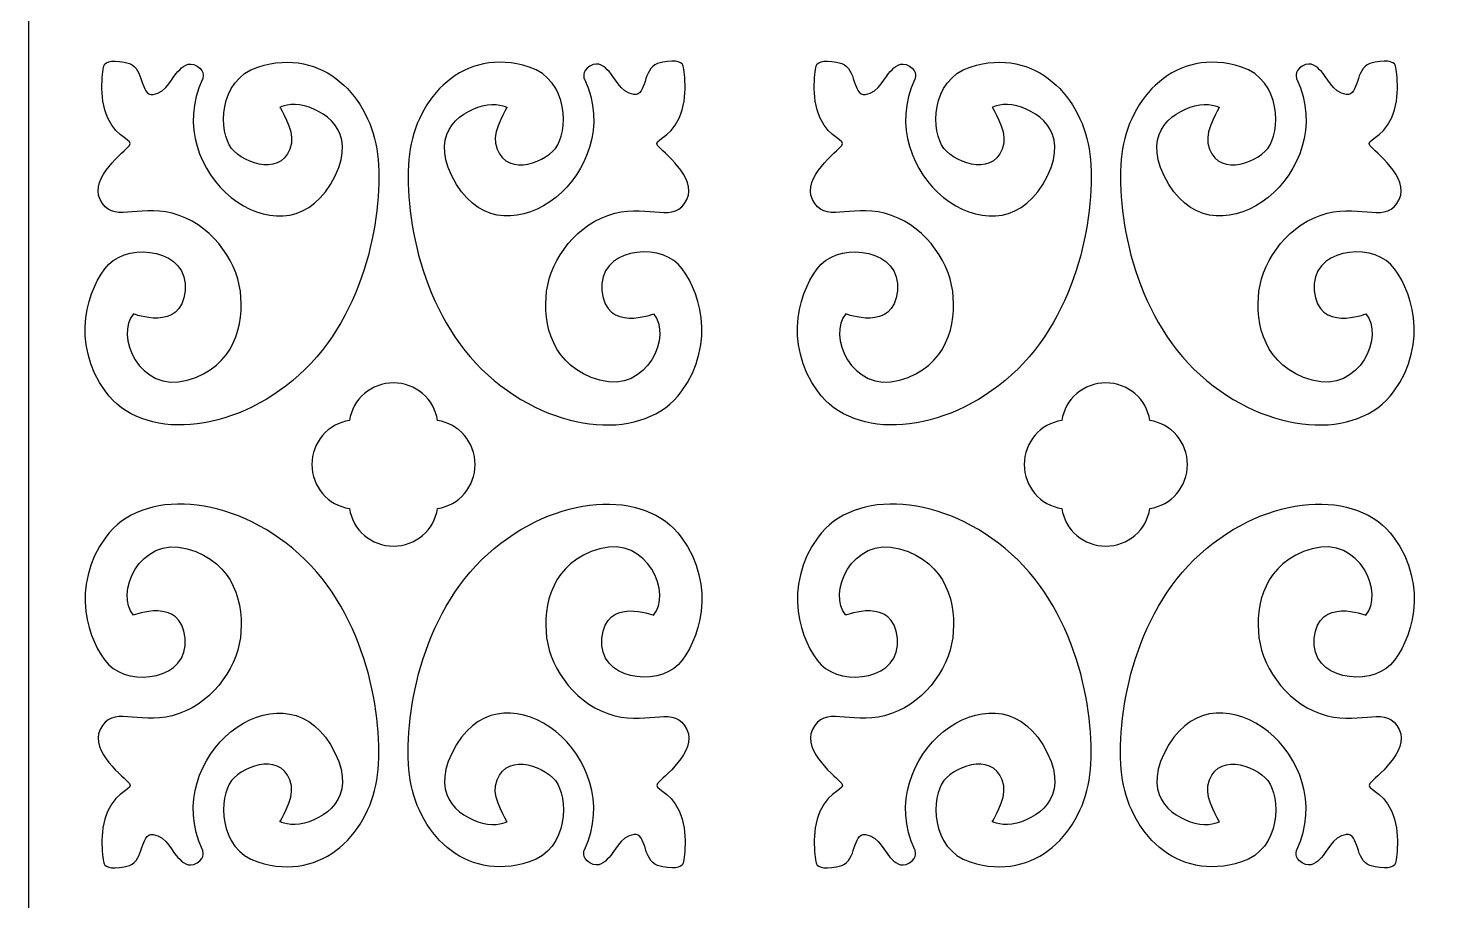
# Model space of a CAD drawing. Header units: centimetres. Extents: x -8.9 to 6.6, y -13.7 to 14.
# Drawn here: x -8.887 to -4.397, y -1.217 to 1.543 of the extents above; entities that cross this region are included whole.
import ezdxf

# ---------------------------------------------------------------- set-up
doc = ezdxf.new("R2010")
doc.units = ezdxf.units.CM
doc.header["$MEASUREMENT"] = 0
doc.layers.add('layer 1', color=7, linetype='Continuous')

msp = doc.modelspace()

# ---------------------------------------------------------------- linework, layer by layer
at = {"layer": 'layer 1', "color": 177}
for points, knots in [([(-2.06612, 14.04215), (-2.06612, 14.04215), (-2.06612, -13.71525), (-2.06612, -13.71525), (-2.06612, -13.71525), (-2.06612, -13.71525), (-4.32012, -13.71525), (-4.32012, -13.71525), (-4.32012, -13.71525), (-4.32012, -13.71525), (-4.37924, -13.71525), (-4.37924, -13.71525), (-4.37924, -13.71525), (-4.37924, -13.71525), (-6.57412, -13.71525), (-6.57412, -13.71525), (-6.57412, -13.71525), (-6.57412, -13.71525), (-6.63324, -13.71525), (-6.63324, -13.71525), (-6.63324, -13.71525), (-6.63324, -13.71525), (-8.88725, -13.71523), (-8.88725, -13.71523), (-8.88725, -13.71523), (-8.88725, -13.71523), (-8.88723, 14.04218), (-8.88723, 14.04218), (-8.88723, 14.04218), (-8.88723, 14.04218), (-6.57413, 14.04218), (-6.57413, 14.04218), (-6.57413, 14.04218), (-6.57413, 14.04218), (-6.57413, 14.04215), (-6.57413, 14.04215), (-6.57413, 14.04215), (-6.57413, 14.04215), (-4.37924, 14.04215), (-4.37924, 14.04215), (-4.37924, 14.04215), (-4.37924, 14.04215), (-4.32012, 14.04215), (-4.32012, 14.04215), (-4.32012, 14.04215), (-4.32012, 14.04215), (-2.06612, 14.04215), (-2.06612, 14.04215)], [0, 0, 0, 0, 0.0769231, 0.0769231, 0.0769231, 0.0769231, 0.1538462, 0.1538462, 0.1538462, 0.1538462, 0.2307692, 0.2307692, 0.2307692, 0.2307692, 0.3076923, 0.3076923, 0.3076923, 0.3076923, 0.3846154, 0.3846154, 0.3846154, 0.3846154, 0.4615385, 0.4615385, 0.4615385, 0.4615385, 0.5384615, 0.5384615, 0.5384615, 0.5384615, 0.6153846, 0.6153846, 0.6153846, 0.6153846, 0.6923077, 0.6923077, 0.6923077, 0.6923077, 0.7692308, 0.7692308, 0.7692308, 0.7692308, 0.8461538, 0.8461538, 0.8461538, 0.8461538, 1, 1, 1, 1]), ([(-8.0914, 1.29357), (-8.0914, 1.29357), (-8.05583, 1.31007), (-8.01342, 1.29853), (-8.01342, 1.29853), (-7.93523, 1.27735), (-7.83841, 1.20283), (-7.93165, 1.04948), (-7.93165, 1.04948), (-8.09056, 0.7881), (-8.47387, 1.09025), (-8.3362, 1.38233), (-8.3362, 1.38233), (-8.3362, 1.38233), (-8.32427, 1.40741), (-8.35364, 1.42413), (-8.35364, 1.42413), (-8.38299, 1.44087), (-8.39931, 1.42111), (-8.41403, 1.40739), (-8.41403, 1.40739), (-8.42872, 1.39372), (-8.44993, 1.33891), (-8.49239, 1.33428), (-8.49239, 1.33428), (-8.5348, 1.32973), (-8.52013, 1.41654), (-8.56743, 1.43177), (-8.56743, 1.43177), (-8.61479, 1.447), (-8.64412, 1.43785), (-8.64736, 1.4272), (-8.64736, 1.4272), (-8.65071, 1.41654), (-8.66699, 1.32666), (-8.63595, 1.2597), (-8.63595, 1.2597), (-8.60497, 1.1927), (-8.55275, 1.19121), (-8.56743, 1.17288), (-8.56743, 1.17288), (-8.58211, 1.15462), (-8.69436, 1.07107), (-8.66048, 1.0024), (-8.66048, 1.0024), (-8.6213, 0.92298), (-8.54458, 0.98714), (-8.43197, 0.95824), (-8.43197, 0.95824), (-8.31419, 0.928), (-8.22959, 0.8151), (-8.21657, 0.71157), (-8.21657, 0.71157), (-8.20351, 0.60805), (-8.23285, 0.47253), (-8.38466, 0.4299), (-8.38466, 0.4299), (-8.53644, 0.38723), (-8.61479, 0.57607), (-8.55435, 0.64002), (-8.55435, 0.64002), (-8.55435, 0.64002), (-8.4042, 0.58066), (-8.39115, 0.71303), (-8.39115, 0.71303), (-8.37813, 0.84554), (-8.56581, 0.86687), (-8.63271, 0.79681), (-8.63271, 0.79681), (-8.69964, 0.72676), (-8.75678, 0.54866), (-8.64254, 0.39331), (-8.64254, 0.39331), (-8.52829, 0.23804), (-8.24427, 0.25474), (-8.03055, 0.44663), (-8.03055, 0.44663), (-7.81673, 0.63846), (-7.76121, 0.96888), (-7.7824, 1.14549), (-7.7824, 1.14549), (-7.80366, 1.32214), (-7.95229, 1.48841), (-8.16108, 1.42111), (-8.16108, 1.42111), (-8.28901, 1.37984), (-8.28507, 1.21403), (-8.24429, 1.16379), (-8.24429, 1.16379), (-8.20351, 1.11351), (-8.07609, 1.07038), (-8.05497, 1.18056), (-8.05497, 1.18056), (-8.04683, 1.22316), (-8.0914, 1.29357), (-8.0914, 1.29357)], [0, 0, 0, 0, 0.04, 0.04, 0.04, 0.04, 0.08, 0.08, 0.08, 0.08, 0.12, 0.12, 0.12, 0.12, 0.16, 0.16, 0.16, 0.16, 0.2, 0.2, 0.2, 0.2, 0.24, 0.24, 0.24, 0.24, 0.28, 0.28, 0.28, 0.28, 0.32, 0.32, 0.32, 0.32, 0.36, 0.36, 0.36, 0.36, 0.4, 0.4, 0.4, 0.4, 0.44, 0.44, 0.44, 0.44, 0.48, 0.48, 0.48, 0.48, 0.52, 0.52, 0.52, 0.52, 0.56, 0.56, 0.56, 0.56, 0.6, 0.6, 0.6, 0.6, 0.64, 0.64, 0.64, 0.64, 0.68, 0.68, 0.68, 0.68, 0.72, 0.72, 0.72, 0.72, 0.76, 0.76, 0.76, 0.76, 0.8, 0.8, 0.8, 0.8, 0.84, 0.84, 0.84, 0.84, 0.88, 0.88, 0.88, 0.88, 0.92, 0.92, 0.92, 0.92, 1, 1, 1, 1]), ([(-7.37257, 1.29357), (-7.37257, 1.29357), (-7.40811, 1.31007), (-7.45055, 1.29853), (-7.45055, 1.29853), (-7.52873, 1.27735), (-7.62557, 1.20283), (-7.5323, 1.04948), (-7.5323, 1.04948), (-7.37336, 0.7881), (-6.99009, 1.09025), (-7.12779, 1.38233), (-7.12779, 1.38233), (-7.12779, 1.38233), (-7.13962, 1.40739), (-7.11028, 1.4241), (-7.11028, 1.4241), (-7.08092, 1.44083), (-7.06456, 1.42111), (-7.04994, 1.40739), (-7.04994, 1.40739), (-7.0352, 1.39372), (-7.01401, 1.33891), (-6.97158, 1.33428), (-6.97158, 1.33428), (-6.92916, 1.32973), (-6.94385, 1.41654), (-6.89652, 1.43177), (-6.89652, 1.43177), (-6.84916, 1.447), (-6.81979, 1.43785), (-6.81656, 1.4272), (-6.81656, 1.4272), (-6.8133, 1.41654), (-6.79699, 1.32668), (-6.82797, 1.2597), (-6.82797, 1.2597), (-6.85897, 1.1927), (-6.91123, 1.19121), (-6.89652, 1.17288), (-6.89652, 1.17288), (-6.8818, 1.15462), (-6.7696, 1.07107), (-6.80348, 1.0024), (-6.80348, 1.0024), (-6.84262, 0.92298), (-6.91937, 0.98714), (-7.03194, 0.95824), (-7.03194, 0.95824), (-7.1497, 0.928), (-7.23435, 0.8151), (-7.2474, 0.71157), (-7.2474, 0.71157), (-7.26043, 0.60805), (-7.23106, 0.47253), (-7.07926, 0.4299), (-7.07926, 0.4299), (-6.92754, 0.38723), (-6.84916, 0.57607), (-6.90955, 0.64002), (-6.90955, 0.64002), (-6.90955, 0.64002), (-7.05969, 0.58066), (-7.07277, 0.71303), (-7.07277, 0.71303), (-7.08582, 0.84554), (-6.89816, 0.86687), (-6.83125, 0.79681), (-6.83125, 0.79681), (-6.76432, 0.72678), (-6.70717, 0.54866), (-6.82143, 0.39331), (-6.82143, 0.39331), (-6.93568, 0.23804), (-7.21967, 0.25474), (-7.43344, 0.44663), (-7.43344, 0.44663), (-7.64723, 0.63846), (-7.70272, 0.96888), (-7.68152, 1.14549), (-7.68152, 1.14549), (-7.66028, 1.32214), (-7.5117, 1.48841), (-7.30291, 1.42111), (-7.30291, 1.42111), (-7.17488, 1.37984), (-7.17887, 1.21403), (-7.21967, 1.16379), (-7.21967, 1.16379), (-7.26042, 1.11351), (-7.38788, 1.07038), (-7.40895, 1.18056), (-7.40895, 1.18056), (-7.41715, 1.22314), (-7.37257, 1.29357), (-7.37257, 1.29357)], [0, 0, 0, 0, 0.04, 0.04, 0.04, 0.04, 0.08, 0.08, 0.08, 0.08, 0.12, 0.12, 0.12, 0.12, 0.16, 0.16, 0.16, 0.16, 0.2, 0.2, 0.2, 0.2, 0.24, 0.24, 0.24, 0.24, 0.28, 0.28, 0.28, 0.28, 0.32, 0.32, 0.32, 0.32, 0.36, 0.36, 0.36, 0.36, 0.4, 0.4, 0.4, 0.4, 0.44, 0.44, 0.44, 0.44, 0.48, 0.48, 0.48, 0.48, 0.52, 0.52, 0.52, 0.52, 0.56, 0.56, 0.56, 0.56, 0.6, 0.6, 0.6, 0.6, 0.64, 0.64, 0.64, 0.64, 0.68, 0.68, 0.68, 0.68, 0.72, 0.72, 0.72, 0.72, 0.76, 0.76, 0.76, 0.76, 0.8, 0.8, 0.8, 0.8, 0.84, 0.84, 0.84, 0.84, 0.88, 0.88, 0.88, 0.88, 0.92, 0.92, 0.92, 0.92, 1, 1, 1, 1]), ([(-5.83736, 1.29358), (-5.83736, 1.29358), (-5.80182, 1.31006), (-5.75941, 1.29856), (-5.75941, 1.29856), (-5.6812, 1.27736), (-5.58439, 1.20283), (-5.67763, 1.0495), (-5.67763, 1.0495), (-5.83657, 0.7881), (-6.21985, 1.09025), (-6.08216, 1.3823), (-6.08216, 1.3823), (-6.08216, 1.3823), (-6.07027, 1.40739), (-6.09964, 1.42414), (-6.09964, 1.42414), (-6.12902, 1.44089), (-6.14534, 1.4211), (-6.16003, 1.40739), (-6.16003, 1.40739), (-6.17472, 1.39369), (-6.19593, 1.33888), (-6.23836, 1.33431), (-6.23836, 1.33431), (-6.2808, 1.32974), (-6.26611, 1.41653), (-6.31344, 1.43176), (-6.31344, 1.43176), (-6.36077, 1.44698), (-6.39014, 1.43785), (-6.39341, 1.42719), (-6.39341, 1.42719), (-6.39667, 1.41653), (-6.41299, 1.32669), (-6.38198, 1.2597), (-6.38198, 1.2597), (-6.35098, 1.19271), (-6.29875, 1.19118), (-6.31344, 1.17291), (-6.31344, 1.17291), (-6.32813, 1.15464), (-6.44036, 1.07107), (-6.40646, 1.00238), (-6.40646, 1.00238), (-6.36729, 0.92299), (-6.29059, 0.98715), (-6.17798, 0.95822), (-6.17798, 0.95822), (-6.06021, 0.92797), (-5.97561, 0.8151), (-5.96255, 0.71156), (-5.96255, 0.71156), (-5.9495, 0.60802), (-5.97887, 0.47251), (-6.13065, 0.42988), (-6.13065, 0.42988), (-6.28243, 0.38724), (-6.36077, 0.57605), (-6.30038, 0.64), (-6.30038, 0.64), (-6.30038, 0.64), (-6.15024, 0.58062), (-6.13718, 0.71308), (-6.13718, 0.71308), (-6.12412, 0.84555), (-6.31181, 0.86687), (-6.37872, 0.79683), (-6.37872, 0.79683), (-6.44563, 0.72679), (-6.50275, 0.54864), (-6.38851, 0.39333), (-6.38851, 0.39333), (-6.27427, 0.23803), (-5.9903, 0.25478), (-5.7765, 0.44663), (-5.7765, 0.44663), (-5.5627, 0.63848), (-5.50722, 0.96888), (-5.52843, 1.1455), (-5.52843, 1.1455), (-5.54965, 1.32213), (-5.69825, 1.48841), (-5.90706, 1.4211), (-5.90706, 1.4211), (-6.03504, 1.37984), (-6.0311, 1.21402), (-5.9903, 1.16378), (-5.9903, 1.16378), (-5.9495, 1.11353), (-5.82207, 1.07036), (-5.80098, 1.18052), (-5.80098, 1.18052), (-5.79282, 1.22316), (-5.83736, 1.29358), (-5.83736, 1.29358)], [0, 0, 0, 0, 0.04, 0.04, 0.04, 0.04, 0.08, 0.08, 0.08, 0.08, 0.12, 0.12, 0.12, 0.12, 0.16, 0.16, 0.16, 0.16, 0.2, 0.2, 0.2, 0.2, 0.24, 0.24, 0.24, 0.24, 0.28, 0.28, 0.28, 0.28, 0.32, 0.32, 0.32, 0.32, 0.36, 0.36, 0.36, 0.36, 0.4, 0.4, 0.4, 0.4, 0.44, 0.44, 0.44, 0.44, 0.48, 0.48, 0.48, 0.48, 0.52, 0.52, 0.52, 0.52, 0.56, 0.56, 0.56, 0.56, 0.6, 0.6, 0.6, 0.6, 0.64, 0.64, 0.64, 0.64, 0.68, 0.68, 0.68, 0.68, 0.72, 0.72, 0.72, 0.72, 0.76, 0.76, 0.76, 0.76, 0.8, 0.8, 0.8, 0.8, 0.84, 0.84, 0.84, 0.84, 0.88, 0.88, 0.88, 0.88, 0.92, 0.92, 0.92, 0.92, 1, 1, 1, 1]), ([(-5.11857, 1.29358), (-5.11857, 1.29358), (-5.15412, 1.31006), (-5.19653, 1.29856), (-5.19653, 1.29856), (-5.27474, 1.27736), (-5.37155, 1.20283), (-5.27831, 1.0495), (-5.27831, 1.0495), (-5.11937, 0.7881), (-4.73608, 1.09025), (-4.87377, 1.3823), (-4.87377, 1.3823), (-4.87377, 1.3823), (-4.88567, 1.40739), (-4.8563, 1.42414), (-4.8563, 1.42414), (-4.82692, 1.44089), (-4.8106, 1.4211), (-4.79591, 1.40739), (-4.79591, 1.40739), (-4.78122, 1.39369), (-4.76001, 1.33888), (-4.71757, 1.33431), (-4.71757, 1.33431), (-4.67514, 1.32974), (-4.68983, 1.41653), (-4.6425, 1.43176), (-4.6425, 1.43176), (-4.59517, 1.44698), (-4.56579, 1.43785), (-4.56253, 1.42719), (-4.56253, 1.42719), (-4.55927, 1.41653), (-4.54295, 1.32669), (-4.57395, 1.2597), (-4.57395, 1.2597), (-4.60496, 1.19271), (-4.65719, 1.19118), (-4.6425, 1.17291), (-4.6425, 1.17291), (-4.62781, 1.15464), (-4.51558, 1.07107), (-4.54947, 1.00238), (-4.54947, 1.00238), (-4.58865, 0.92299), (-4.66535, 0.98715), (-4.77796, 0.95822), (-4.77796, 0.95822), (-4.89573, 0.92797), (-4.98033, 0.8151), (-4.99339, 0.71156), (-4.99339, 0.71156), (-5.00644, 0.60802), (-4.97707, 0.47251), (-4.82529, 0.42988), (-4.82529, 0.42988), (-4.67351, 0.38724), (-4.59517, 0.57605), (-4.65555, 0.64), (-4.65555, 0.64), (-4.65555, 0.64), (-4.8057, 0.58062), (-4.81876, 0.71308), (-4.81876, 0.71308), (-4.83181, 0.84555), (-4.64413, 0.86687), (-4.57722, 0.79683), (-4.57722, 0.79683), (-4.5103, 0.72679), (-4.45318, 0.54864), (-4.56743, 0.39333), (-4.56743, 0.39333), (-4.68167, 0.23803), (-4.96564, 0.25478), (-5.17944, 0.44663), (-5.17944, 0.44663), (-5.39323, 0.63848), (-5.44872, 0.96888), (-5.42751, 1.1455), (-5.42751, 1.1455), (-5.40629, 1.32213), (-5.25768, 1.48841), (-5.04888, 1.4211), (-5.04888, 1.4211), (-4.9209, 1.37984), (-4.92484, 1.21402), (-4.96564, 1.16378), (-4.96564, 1.16378), (-5.00644, 1.11353), (-5.13387, 1.07036), (-5.15496, 1.18052), (-5.15496, 1.18052), (-5.16312, 1.22316), (-5.11857, 1.29358), (-5.11857, 1.29358)], [0, 0, 0, 0, 0.04, 0.04, 0.04, 0.04, 0.08, 0.08, 0.08, 0.08, 0.12, 0.12, 0.12, 0.12, 0.16, 0.16, 0.16, 0.16, 0.2, 0.2, 0.2, 0.2, 0.24, 0.24, 0.24, 0.24, 0.28, 0.28, 0.28, 0.28, 0.32, 0.32, 0.32, 0.32, 0.36, 0.36, 0.36, 0.36, 0.4, 0.4, 0.4, 0.4, 0.44, 0.44, 0.44, 0.44, 0.48, 0.48, 0.48, 0.48, 0.52, 0.52, 0.52, 0.52, 0.56, 0.56, 0.56, 0.56, 0.6, 0.6, 0.6, 0.6, 0.64, 0.64, 0.64, 0.64, 0.68, 0.68, 0.68, 0.68, 0.72, 0.72, 0.72, 0.72, 0.76, 0.76, 0.76, 0.76, 0.8, 0.8, 0.8, 0.8, 0.84, 0.84, 0.84, 0.84, 0.88, 0.88, 0.88, 0.88, 0.92, 0.92, 0.92, 0.92, 1, 1, 1, 1]), ([(-7.47367, 0.16342), (-7.47367, 0.09302), (-7.52507, 0.03466), (-7.59236, 0.02384), (-7.59236, 0.02384), (-7.60325, -0.04347), (-7.66161, -0.09491), (-7.73198, -0.09491), (-7.73198, -0.09491), (-7.80232, -0.09491), (-7.86067, -0.04347), (-7.87153, 0.02384), (-7.87153, 0.02384), (-7.93883, 0.03466), (-7.99034, 0.09302), (-7.99034, 0.16342), (-7.99034, 0.16342), (-7.99031, 0.23378), (-7.93883, 0.29214), (-7.87153, 0.30294), (-7.87153, 0.30294), (-7.86067, 0.37026), (-7.80232, 0.42175), (-7.73198, 0.42172), (-7.73198, 0.42172), (-7.66161, 0.42175), (-7.60325, 0.37028), (-7.59236, 0.30294), (-7.59236, 0.30294), (-7.52507, 0.29214), (-7.47365, 0.23378), (-7.47367, 0.16342)], [0, 0, 0, 0, 0.1111111, 0.1111111, 0.1111111, 0.1111111, 0.2222222, 0.2222222, 0.2222222, 0.2222222, 0.3333333, 0.3333333, 0.3333333, 0.3333333, 0.4444444, 0.4444444, 0.4444444, 0.4444444, 0.5555556, 0.5555556, 0.5555556, 0.5555556, 0.6666667, 0.6666667, 0.6666667, 0.6666667, 0.7777778, 0.7777778, 0.7777778, 0.7777778, 1, 1, 1, 1]), ([(-5.21964, 0.1634), (-5.21964, 0.09303), (-5.27108, 0.03466), (-5.3384, 0.02384), (-5.3384, 0.02384), (-5.34923, -0.04348), (-5.4076, -0.09493), (-5.47797, -0.09493), (-5.47797, -0.09493), (-5.54834, -0.09493), (-5.6067, -0.04348), (-5.61753, 0.02384), (-5.61753, 0.02384), (-5.68485, 0.03467), (-5.7363, 0.09303), (-5.7363, 0.1634), (-5.7363, 0.1634), (-5.7363, 0.23377), (-5.68485, 0.29214), (-5.61753, 0.30297), (-5.61753, 0.30297), (-5.6067, 0.37028), (-5.54834, 0.42173), (-5.47797, 0.42173), (-5.47797, 0.42173), (-5.4076, 0.42173), (-5.34923, 0.37028), (-5.3384, 0.30296), (-5.3384, 0.30296), (-5.27108, 0.29213), (-5.21964, 0.23377), (-5.21964, 0.1634)], [0, 0, 0, 0, 0.1111111, 0.1111111, 0.1111111, 0.1111111, 0.2222222, 0.2222222, 0.2222222, 0.2222222, 0.3333333, 0.3333333, 0.3333333, 0.3333333, 0.4444444, 0.4444444, 0.4444444, 0.4444444, 0.5555556, 0.5555556, 0.5555556, 0.5555556, 0.6666667, 0.6666667, 0.6666667, 0.6666667, 0.7777778, 0.7777778, 0.7777778, 0.7777778, 1, 1, 1, 1]), ([(-8.0914, -0.96677), (-8.0914, -0.96677), (-8.05583, -0.98329), (-8.01342, -0.97177), (-8.01342, -0.97177), (-7.93523, -0.95059), (-7.83841, -0.87604), (-7.93165, -0.72269), (-7.93165, -0.72269), (-8.09056, -0.46134), (-8.47387, -0.76345), (-8.33617, -1.05552), (-8.33617, -1.05552), (-8.33617, -1.05552), (-8.32427, -1.08057), (-8.35364, -1.09735), (-8.35364, -1.09735), (-8.38299, -1.11407), (-8.39931, -1.09433), (-8.41407, -1.08057), (-8.41407, -1.08057), (-8.42872, -1.06689), (-8.44993, -1.01211), (-8.49239, -1.00754), (-8.49239, -1.00754), (-8.5348, -1.00295), (-8.52013, -1.08973), (-8.56747, -1.10496), (-8.56747, -1.10496), (-8.61479, -1.12015), (-8.64412, -1.11109), (-8.64738, -1.10038), (-8.64738, -1.10038), (-8.65071, -1.08976), (-8.66697, -0.99988), (-8.63595, -0.9329), (-8.63595, -0.9329), (-8.60497, -0.86592), (-8.55275, -0.8644), (-8.56747, -0.84612), (-8.56747, -0.84612), (-8.58211, -0.82784), (-8.69436, -0.74424), (-8.66048, -0.67559), (-8.66048, -0.67559), (-8.6213, -0.5962), (-8.5446, -0.66038), (-8.43197, -0.63145), (-8.43197, -0.63145), (-8.31419, -0.60117), (-8.2296, -0.48831), (-8.21657, -0.38479), (-8.21657, -0.38479), (-8.20351, -0.28124), (-8.23285, -0.14574), (-8.38466, -0.10312), (-8.38466, -0.10312), (-8.53644, -0.06047), (-8.61479, -0.24929), (-8.55435, -0.31319), (-8.55435, -0.31319), (-8.55435, -0.31319), (-8.4042, -0.25383), (-8.39115, -0.3863), (-8.39115, -0.3863), (-8.37813, -0.51878), (-8.56581, -0.54007), (-8.63271, -0.47001), (-8.63271, -0.47001), (-8.69964, -0.39997), (-8.75678, -0.22188), (-8.64254, -0.06655), (-8.64254, -0.06655), (-8.52829, 0.08874), (-8.24427, 0.07202), (-8.03052, -0.11981), (-8.03052, -0.11981), (-7.81673, -0.31168), (-7.76121, -0.6421), (-7.78242, -0.81871), (-7.78242, -0.81871), (-7.80363, -0.99534), (-7.95229, -1.16163), (-8.16108, -1.09433), (-8.16108, -1.09433), (-8.28901, -1.05308), (-8.28511, -0.88725), (-8.24429, -0.83696), (-8.24429, -0.83696), (-8.20351, -0.78673), (-8.07609, -0.74354), (-8.05497, -0.85373), (-8.05497, -0.85373), (-8.04683, -0.89633), (-8.0914, -0.96677), (-8.0914, -0.96677)], [0, 0, 0, 0, 0.04, 0.04, 0.04, 0.04, 0.08, 0.08, 0.08, 0.08, 0.12, 0.12, 0.12, 0.12, 0.16, 0.16, 0.16, 0.16, 0.2, 0.2, 0.2, 0.2, 0.24, 0.24, 0.24, 0.24, 0.28, 0.28, 0.28, 0.28, 0.32, 0.32, 0.32, 0.32, 0.36, 0.36, 0.36, 0.36, 0.4, 0.4, 0.4, 0.4, 0.44, 0.44, 0.44, 0.44, 0.48, 0.48, 0.48, 0.48, 0.52, 0.52, 0.52, 0.52, 0.56, 0.56, 0.56, 0.56, 0.6, 0.6, 0.6, 0.6, 0.64, 0.64, 0.64, 0.64, 0.68, 0.68, 0.68, 0.68, 0.72, 0.72, 0.72, 0.72, 0.76, 0.76, 0.76, 0.76, 0.8, 0.8, 0.8, 0.8, 0.84, 0.84, 0.84, 0.84, 0.88, 0.88, 0.88, 0.88, 0.92, 0.92, 0.92, 0.92, 1, 1, 1, 1]), ([(-7.37257, -0.96677), (-7.37257, -0.96677), (-7.40811, -0.98329), (-7.45055, -0.97175), (-7.45055, -0.97175), (-7.52871, -0.95059), (-7.62556, -0.87604), (-7.5323, -0.72269), (-7.5323, -0.72269), (-7.37336, -0.46134), (-6.99009, -0.76345), (-7.12779, -1.05552), (-7.12779, -1.05552), (-7.12779, -1.05552), (-7.13964, -1.08057), (-7.11028, -1.09735), (-7.11028, -1.09735), (-7.08092, -1.11407), (-7.06456, -1.09433), (-7.04992, -1.08057), (-7.04992, -1.08057), (-7.0352, -1.06689), (-7.01401, -1.01211), (-6.97158, -1.00754), (-6.97158, -1.00754), (-6.92913, -1.00291), (-6.94385, -1.08976), (-6.89652, -1.10496), (-6.89652, -1.10496), (-6.84916, -1.12015), (-6.81979, -1.11109), (-6.81654, -1.10038), (-6.81654, -1.10038), (-6.8133, -1.08973), (-6.79699, -0.99988), (-6.82797, -0.9329), (-6.82797, -0.9329), (-6.85897, -0.86592), (-6.91123, -0.86441), (-6.89652, -0.84612), (-6.89652, -0.84612), (-6.8818, -0.82784), (-6.7696, -0.74424), (-6.80348, -0.67559), (-6.80348, -0.67559), (-6.84262, -0.5962), (-6.91937, -0.66038), (-7.03194, -0.63141), (-7.03194, -0.63141), (-7.1497, -0.60117), (-7.23435, -0.48831), (-7.2474, -0.38479), (-7.2474, -0.38479), (-7.26043, -0.28124), (-7.23106, -0.14574), (-7.07926, -0.10312), (-7.07926, -0.10312), (-6.92754, -0.06047), (-6.84916, -0.24929), (-6.90955, -0.31319), (-6.90955, -0.31319), (-6.90955, -0.31319), (-7.05969, -0.25385), (-7.07277, -0.3863), (-7.07277, -0.3863), (-7.08582, -0.51878), (-6.89816, -0.54007), (-6.83125, -0.47001), (-6.83125, -0.47001), (-6.76432, -0.39997), (-6.70717, -0.22188), (-6.82143, -0.06655), (-6.82143, -0.06655), (-6.93568, 0.08874), (-7.21967, 0.07202), (-7.43344, -0.11981), (-7.43344, -0.11981), (-7.64723, -0.31168), (-7.70272, -0.6421), (-7.68152, -0.81871), (-7.68152, -0.81871), (-7.66028, -0.99532), (-7.5117, -1.16163), (-7.30291, -1.09433), (-7.30291, -1.09433), (-7.17493, -1.05308), (-7.17887, -0.88725), (-7.21968, -0.83697), (-7.21968, -0.83697), (-7.26043, -0.78673), (-7.38788, -0.74354), (-7.40895, -0.85374), (-7.40895, -0.85374), (-7.41715, -0.89636), (-7.37257, -0.96677), (-7.37257, -0.96677)], [0, 0, 0, 0, 0.04, 0.04, 0.04, 0.04, 0.08, 0.08, 0.08, 0.08, 0.12, 0.12, 0.12, 0.12, 0.16, 0.16, 0.16, 0.16, 0.2, 0.2, 0.2, 0.2, 0.24, 0.24, 0.24, 0.24, 0.28, 0.28, 0.28, 0.28, 0.32, 0.32, 0.32, 0.32, 0.36, 0.36, 0.36, 0.36, 0.4, 0.4, 0.4, 0.4, 0.44, 0.44, 0.44, 0.44, 0.48, 0.48, 0.48, 0.48, 0.52, 0.52, 0.52, 0.52, 0.56, 0.56, 0.56, 0.56, 0.6, 0.6, 0.6, 0.6, 0.64, 0.64, 0.64, 0.64, 0.68, 0.68, 0.68, 0.68, 0.72, 0.72, 0.72, 0.72, 0.76, 0.76, 0.76, 0.76, 0.8, 0.8, 0.8, 0.8, 0.84, 0.84, 0.84, 0.84, 0.88, 0.88, 0.88, 0.88, 0.92, 0.92, 0.92, 0.92, 1, 1, 1, 1]), ([(-5.83736, -0.96678), (-5.83736, -0.96678), (-5.80182, -0.98326), (-5.75941, -0.97177), (-5.75941, -0.97177), (-5.6812, -0.95056), (-5.58439, -0.87603), (-5.67763, -0.7227), (-5.67763, -0.7227), (-5.83657, -0.46131), (-6.21985, -0.76346), (-6.08216, -1.05551), (-6.08216, -1.05551), (-6.08216, -1.05551), (-6.07027, -1.0806), (-6.09964, -1.09735), (-6.09964, -1.09735), (-6.12902, -1.1141), (-6.14534, -1.0943), (-6.16003, -1.0806), (-6.16003, -1.0806), (-6.17472, -1.0669), (-6.19593, -1.01208), (-6.23836, -1.00751), (-6.23836, -1.00751), (-6.2808, -1.00295), (-6.26611, -1.08974), (-6.31344, -1.10496), (-6.31344, -1.10496), (-6.36077, -1.12019), (-6.39014, -1.11105), (-6.39341, -1.10039), (-6.39341, -1.10039), (-6.39667, -1.08974), (-6.41299, -0.9999), (-6.38198, -0.93291), (-6.38198, -0.93291), (-6.35098, -0.86591), (-6.29875, -0.86439), (-6.31344, -0.84612), (-6.31344, -0.84612), (-6.32813, -0.82784), (-6.44036, -0.74428), (-6.40646, -0.67558), (-6.40646, -0.67558), (-6.36729, -0.5962), (-6.29059, -0.66036), (-6.17798, -0.63143), (-6.17798, -0.63143), (-6.06021, -0.60117), (-5.97561, -0.4883), (-5.96255, -0.38477), (-5.96255, -0.38477), (-5.9495, -0.28123), (-5.97887, -0.14572), (-6.13065, -0.10308), (-6.13065, -0.10308), (-6.28243, -0.06045), (-6.36077, -0.24925), (-6.30038, -0.3132), (-6.30038, -0.3132), (-6.30038, -0.3132), (-6.15024, -0.25382), (-6.13718, -0.38629), (-6.13718, -0.38629), (-6.12412, -0.51876), (-6.31181, -0.54007), (-6.37872, -0.47003), (-6.37872, -0.47003), (-6.44563, -0.39999), (-6.50275, -0.22185), (-6.38851, -0.06654), (-6.38851, -0.06654), (-6.27427, 0.08877), (-5.9903, 0.07202), (-5.7765, -0.11983), (-5.7765, -0.11983), (-5.5627, -0.31168), (-5.50722, -0.64209), (-5.52843, -0.81871), (-5.52843, -0.81871), (-5.54965, -0.99534), (-5.69825, -1.16161), (-5.90706, -1.0943), (-5.90706, -1.0943), (-6.03504, -1.05305), (-6.0311, -0.88723), (-5.9903, -0.83698), (-5.9903, -0.83698), (-5.9495, -0.78674), (-5.82207, -0.74357), (-5.80098, -0.85373), (-5.80098, -0.85373), (-5.79282, -0.89636), (-5.83736, -0.96678), (-5.83736, -0.96678)], [0, 0, 0, 0, 0.04, 0.04, 0.04, 0.04, 0.08, 0.08, 0.08, 0.08, 0.12, 0.12, 0.12, 0.12, 0.16, 0.16, 0.16, 0.16, 0.2, 0.2, 0.2, 0.2, 0.24, 0.24, 0.24, 0.24, 0.28, 0.28, 0.28, 0.28, 0.32, 0.32, 0.32, 0.32, 0.36, 0.36, 0.36, 0.36, 0.4, 0.4, 0.4, 0.4, 0.44, 0.44, 0.44, 0.44, 0.48, 0.48, 0.48, 0.48, 0.52, 0.52, 0.52, 0.52, 0.56, 0.56, 0.56, 0.56, 0.6, 0.6, 0.6, 0.6, 0.64, 0.64, 0.64, 0.64, 0.68, 0.68, 0.68, 0.68, 0.72, 0.72, 0.72, 0.72, 0.76, 0.76, 0.76, 0.76, 0.8, 0.8, 0.8, 0.8, 0.84, 0.84, 0.84, 0.84, 0.88, 0.88, 0.88, 0.88, 0.92, 0.92, 0.92, 0.92, 1, 1, 1, 1]), ([(-5.11857, -0.96678), (-5.11857, -0.96678), (-5.15412, -0.98326), (-5.19653, -0.97177), (-5.19653, -0.97177), (-5.27474, -0.95056), (-5.37155, -0.87603), (-5.27831, -0.7227), (-5.27831, -0.7227), (-5.11937, -0.46131), (-4.73608, -0.76346), (-4.87377, -1.05551), (-4.87377, -1.05551), (-4.87377, -1.05551), (-4.88567, -1.0806), (-4.8563, -1.09735), (-4.8563, -1.09735), (-4.82692, -1.1141), (-4.8106, -1.0943), (-4.79591, -1.0806), (-4.79591, -1.0806), (-4.78122, -1.0669), (-4.76001, -1.01208), (-4.71757, -1.00751), (-4.71757, -1.00751), (-4.67514, -1.00295), (-4.68983, -1.08974), (-4.6425, -1.10496), (-4.6425, -1.10496), (-4.59517, -1.12019), (-4.56579, -1.11105), (-4.56253, -1.10039), (-4.56253, -1.10039), (-4.55927, -1.08974), (-4.54295, -0.9999), (-4.57395, -0.93291), (-4.57395, -0.93291), (-4.60496, -0.86591), (-4.65719, -0.86439), (-4.6425, -0.84612), (-4.6425, -0.84612), (-4.62781, -0.82784), (-4.51558, -0.74428), (-4.54947, -0.67558), (-4.54947, -0.67558), (-4.58865, -0.5962), (-4.66535, -0.66036), (-4.77796, -0.63143), (-4.77796, -0.63143), (-4.89573, -0.60117), (-4.98033, -0.4883), (-4.99339, -0.38477), (-4.99339, -0.38477), (-5.00644, -0.28123), (-4.97707, -0.14572), (-4.82529, -0.10308), (-4.82529, -0.10308), (-4.67351, -0.06045), (-4.59517, -0.24925), (-4.65555, -0.3132), (-4.65555, -0.3132), (-4.65555, -0.3132), (-4.8057, -0.25382), (-4.81876, -0.38629), (-4.81876, -0.38629), (-4.83181, -0.51876), (-4.64413, -0.54007), (-4.57722, -0.47003), (-4.57722, -0.47003), (-4.5103, -0.39999), (-4.45318, -0.22185), (-4.56743, -0.06654), (-4.56743, -0.06654), (-4.68167, 0.08877), (-4.96564, 0.07202), (-5.17944, -0.11983), (-5.17944, -0.11983), (-5.39323, -0.31168), (-5.44872, -0.64209), (-5.42751, -0.81871), (-5.42751, -0.81871), (-5.40629, -0.99534), (-5.25768, -1.16161), (-5.04888, -1.0943), (-5.04888, -1.0943), (-4.9209, -1.05305), (-4.92484, -0.88723), (-4.96564, -0.83698), (-4.96564, -0.83698), (-5.00644, -0.78674), (-5.13387, -0.74357), (-5.15496, -0.85373), (-5.15496, -0.85373), (-5.16312, -0.89636), (-5.11857, -0.96678), (-5.11857, -0.96678)], [0, 0, 0, 0, 0.04, 0.04, 0.04, 0.04, 0.08, 0.08, 0.08, 0.08, 0.12, 0.12, 0.12, 0.12, 0.16, 0.16, 0.16, 0.16, 0.2, 0.2, 0.2, 0.2, 0.24, 0.24, 0.24, 0.24, 0.28, 0.28, 0.28, 0.28, 0.32, 0.32, 0.32, 0.32, 0.36, 0.36, 0.36, 0.36, 0.4, 0.4, 0.4, 0.4, 0.44, 0.44, 0.44, 0.44, 0.48, 0.48, 0.48, 0.48, 0.52, 0.52, 0.52, 0.52, 0.56, 0.56, 0.56, 0.56, 0.6, 0.6, 0.6, 0.6, 0.64, 0.64, 0.64, 0.64, 0.68, 0.68, 0.68, 0.68, 0.72, 0.72, 0.72, 0.72, 0.76, 0.76, 0.76, 0.76, 0.8, 0.8, 0.8, 0.8, 0.84, 0.84, 0.84, 0.84, 0.88, 0.88, 0.88, 0.88, 0.92, 0.92, 0.92, 0.92, 1, 1, 1, 1])]:
    msp.add_open_spline(points, degree=3, knots=knots, dxfattribs=at)

doc.saveas('drawing.dxf')
